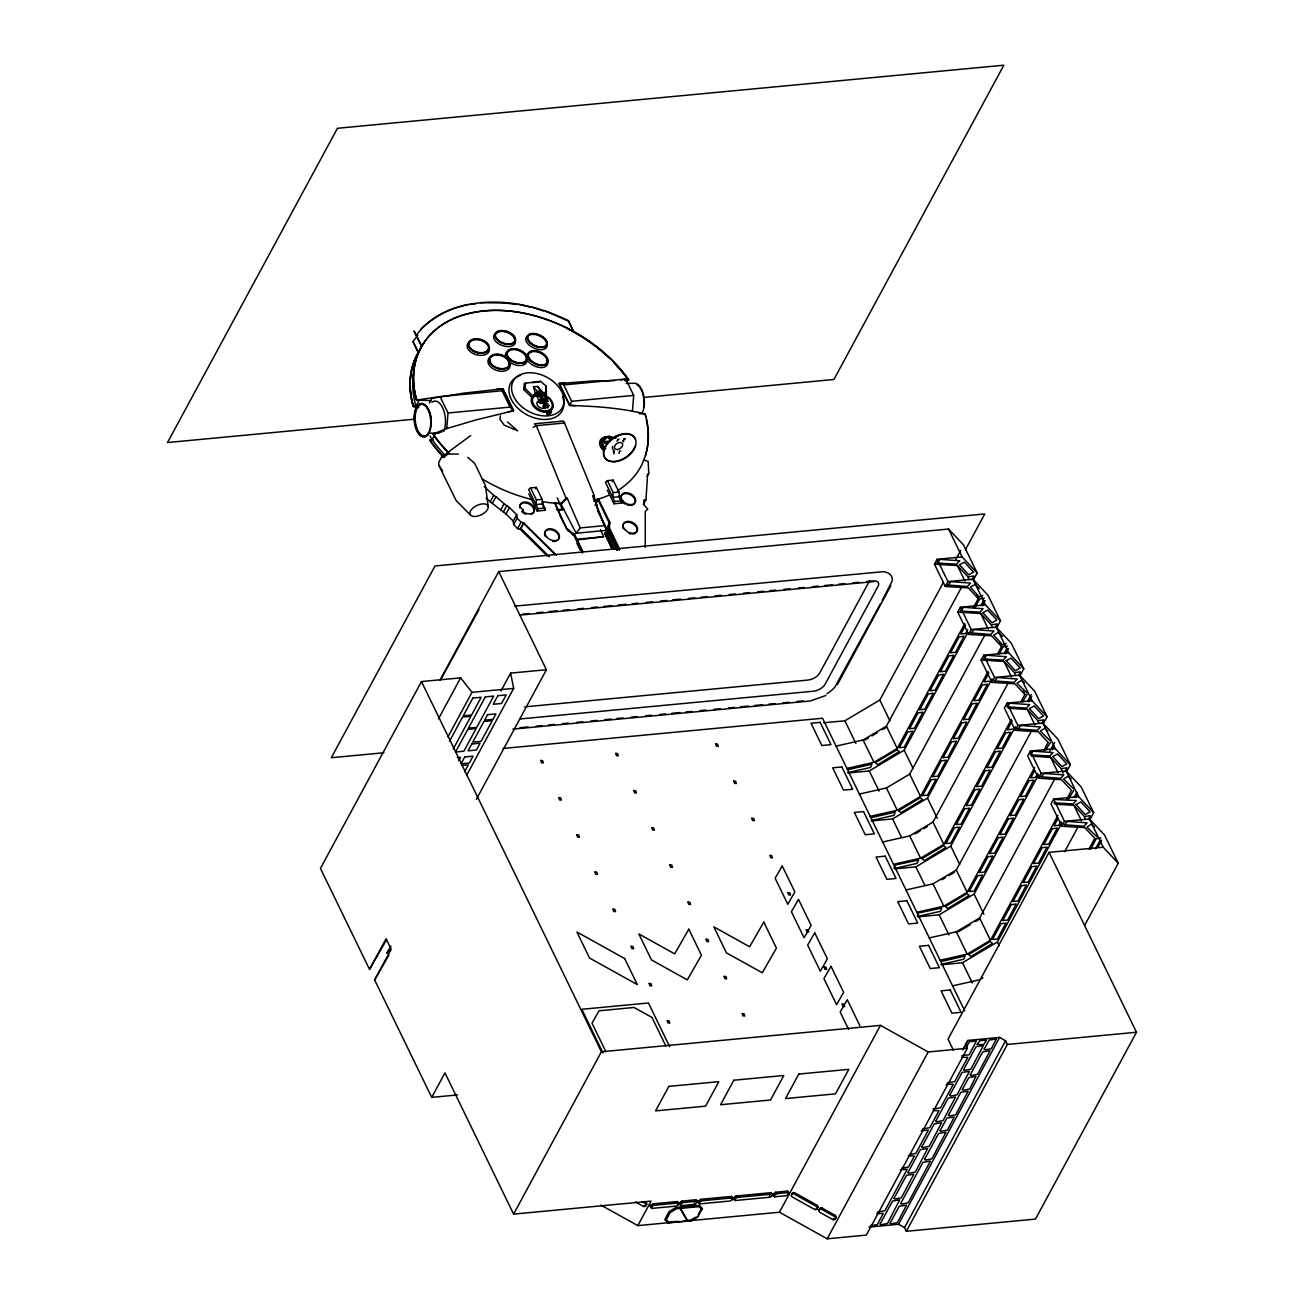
<?xml version="1.0" encoding="UTF-8"?>
<svg xmlns="http://www.w3.org/2000/svg" width="1304" height="1304" viewBox="0 0 1304 1304"><rect width="100%" height="100%" fill="white"/><g stroke="black" fill="none" stroke-linecap="round" stroke-linejoin="round"><path stroke-width="1.5" d="M541.942 393.075L541.861 391.363L537.623 391.754L532.016 397.606L523.735 389.57L524.338 383.409L540.508 381.208L546.246 386.245L546.115 396.269A11.573 8.02 28.4 0 1 551.853 409.44A11.573 8.02 28.4 0 1 536.433 409.114A11.573 8.02 28.4 0 1 533.385 395.992M643.345 504.583L645.953 499.774L647.599 474.607L648.756 473.271L648.169 461.453L643.72 459.921M609.816 522.35L606.344 528.756L605.952 534.363L609.424 527.941L609.816 522.35L598.487 499.057L595.031 505.463M619.335 550.272L608.968 528.788L609.359 523.197L598.031 499.905M448.755 453.303A125.021 86.683 28.4 0 1 435.063 437.362L433.287 433.987L446.734 428.576L448.022 412.993L440.067 396.628L416.775 400.018L418.975 400.54L415.976 406.131L413.335 406.44L418.763 407.679M632.424 411.005L633.711 395.405L625.757 379.04L563.736 384.908L559.09 383.425L569.652 405.479C594.95 406.196 620.492 407.907 645.138 413.938L646.067 416.987A125.021 86.683 28.4 0 1 645.594 455.243L642.302 463.735A125.021 86.683 28.4 0 1 617.477 490.663M523.735 389.57L525.056 388.266L525.61 382.626M537.166 511.038L537.933 508.69L528.642 489.554L530.598 487.908L536.417 499.872L535.944 504.599L542.823 503.947L544.811 508.038L545.202 510.272L537.166 511.038L528.805 493.808M613.972 503.768L614.722 501.421L605.431 482.301L607.387 480.638L613.206 492.619L612.733 497.329L619.612 496.677L621.992 503.002L613.972 503.768L607.273 489.994M500.426 415.797L499.905 419.252L504.175 425.104L517.704 430.858L507.631 422.072M538.78 402.431L540.41 399.643L540.671 402.463L539.514 401.322M613.809 454.004L614.396 451.575L613.255 451.689M618.976 453.515L619.547 451.086L620.704 450.988M893.99 868.203L895.294 865.041L918.538 860.053L917.038 863.378L894.528 868.48M917.299 916.141L918.603 912.979L941.83 908.008L940.51 911.284L917.837 916.435M545.675 403.767L543.898 404.354M545.219 405.788L545.74 406.343M545.17 406.555L546.506 406.098L544.958 406.147M546.474 403.849L548.006 403.881M546.441 405.756L545.528 405.528M548.153 401.404L546.311 400.035L544.746 400.98L547.012 399.79L547.533 401.567M547.827 406.571L548.984 405.772L547.533 406.245M547.99 407.94L547.093 407.712M547.533 406.098L548.951 405.397L547.615 405.658M546.017 396.416A10.628 7.368 28.4 0 1 548.56 410.483C546.49 410.467 548.495 414.444 549.212 412.097L550.109 414.558M446.734 428.576L476.253 419.839L513.483 410.793L510.027 407.125L502.073 390.744L502.936 388.755L496.237 389.456M848.089 769.67L871.92 764.16L870.599 767.437L847.926 772.587M871.398 817.624L895.229 812.115L893.908 815.375L871.235 820.542M941.309 961.472L965.139 955.962L963.819 959.222L940.966 964.406M563.736 384.908L571.69 401.29L569.652 405.479M535.504 488.918L536.319 487.37L530.598 487.908M612.309 481.649L613.124 480.1L607.387 480.638M626.295 380.915L628.626 379.969L626.637 377.003A125.021 86.683 28.4 0 0 568.332 328.69C533.32 311.167 490.385 302.984 453.221 318.681C440.442 324.598 428.69 333.759 421.877 346.277C416.987 338.535 406.897 316.171 421.877 346.277M412.977 341.485L418.421 352.683L412.977 341.485L417.753 335.47M468.299 304.37C450.695 307.94 433.629 315.829 421.208 329.064C429.701 320.36 443.588 311.493 456.824 307.63C493.531 295.894 534.444 304.093 568.609 320.686L573.809 332.292L568.381 321.11L545.496 311.085M420.67 348.755L418.633 352.259M423.914 342.756L424.142 342.349A125.021 86.683 28.4 0 0 415.846 396.954L416.775 400.018L430.76 400.621M480.247 302.642L505.43 303.033L516.743 304.5M429.456 403.034L432.015 398.29L463.311 393.205L502.936 388.755L513.564 410.646L507.256 412.162M443.034 456.71A125.021 86.683 28.4 0 1 431.82 443.344L429.831 440.393L432.162 439.432L435.177 433.873L433.058 434.411M518.862 304.321L530.06 307.173M532.195 307.157L543.377 310.939M568.104 329.113L574.037 331.868M538.356 395.894L534.917 396.22L534.118 394.59L538.862 392.325L540.003 392.211L539.807 393.156L539.302 392.129M534.118 394.59L536.042 393.449L537.802 395.226L545.789 394.232L544.99 392.602L540.215 392.439M534.917 396.22L534.673 393.58M537.688 392.667L535.504 394.46M538.373 392.651L537.525 392.292M544.99 392.602L545.235 395.242L545.789 394.232M543.735 403.376L540.296 403.311L541.665 400.784L546.93 399.888L546.262 402.74M547.158 555.879L520.296 529.31L517.541 528.642L513.678 524.485L513.206 521.046L506.001 513.972L490.19 501.796L493.662 495.39L484.257 486.604M492.521 503.083L495.993 496.677L493.662 495.39M547.387 412.276L546.783 413.547L547.501 414.77L548.136 413.971C548.658 410.858 545.3 413.433 547.224 413.515M547.24 413.498L547.615 412.7L547.729 414.737M547.501 414.77L548.087 413.938M548.495 412.912L548.413 410.548M551.429 411.901L550.141 410.304L551.021 412.667L551.608 411.852M550.728 410.678L551.25 412.651L550.744 410.564M550.174 412.488C548.658 415.031 550.484 409.277 550.239 414.509M500.622 510.157L504.094 503.751L495.993 496.677M503.311 512.064L506.783 505.659M506.001 513.972L509.473 507.566L504.094 503.751M973.306 580.052L977.152 572.929L963.607 545.039L948.546 529.033L498.731 571.608L546.409 669.734L510.597 673.125L513.662 688.382L471.999 692.326L460.622 677.852L421.469 681.568L320.442 868.415L369.521 969.41L386.538 939.728M519.611 507.875L520.068 507.028A7.71 5.346 28.4 0 1 528.055 502.513A7.71 5.346 28.4 0 1 533.972 511.706A7.71 5.346 28.4 0 1 522.92 511.478L523.23 510.043L520.068 507.028M513.206 521.046L516.677 514.64L509.473 507.566M513.678 524.485L517.15 518.079L516.677 514.64M523.23 510.043L521.779 511.624M517.541 528.642L521.013 522.236L517.15 518.079M520.296 529.31L523.752 522.904L521.013 522.236M547.387 555.471L520.524 528.886L523.523 523.328L554.64 554.102M440.035 680.15L498.731 571.608M440.899 679.303L478.927 609.669M438.486 718.781L460.622 677.852M447.957 736.809L471.999 692.326M449.57 741.145L462.594 717.053L470.923 716.271L453.238 748.969M566.898 529.571L554.933 503.181L563.344 522.268M568.316 530.761L572.586 534.379L573.043 533.532L567.354 528.723M581.665 550.239L574.314 534.216L572.586 534.379M458.682 760.819L460.556 757.347L457.231 757.673M500.981 690.924L510.597 673.125M464.615 771.772L468.348 764.861L461.681 765.497M466.506 775.587L513.662 688.382M612.114 549.44L604.681 533.271L606.637 533.091L614.412 549.212M616.988 550.402L606.784 529.391L608.968 528.788M369.521 969.41L386.082 938.782L391.2 949.296L374.623 979.923L431.722 1097.381L457.508 1094.936M388.722 953.957L387.027 953.028L388.69 949.964L390.369 950.893M647.028 476.465L648.756 473.271M476.351 799.319L546.409 669.734M431.722 1097.381L444.974 1072.882L513.613 1214.122L651.071 1201.114L637.819 1225.613L600.932 1205.092M513.613 1214.122L601.388 1051.774L421.469 681.568M869.768 580.459L819.662 673.141A9.666 5.004 -25.9 0 1 808.024 680.052L524.518 706.882M880.363 603.98L834.821 687.143A24.287 12.584 -25.9 0 1 826.997 693.744M882.286 600.427L892.132 581.16A24.287 12.584 -25.9 0 0 883.216 571.674L514.738 606.132M837.298 684.779L890.909 585.61M973.469 607.468L978.293 598.552L968.253 587.876L945.302 586.474L934.463 564.176L937.103 559.269L962.107 556.906L977.152 572.929M823.721 722.775L844.878 720.786L879.809 700.036L943.379 582.448M955.897 559.302L960.722 550.386M945.302 586.474L947.943 581.568L937.103 559.269M965.4 549.783L984.781 513.939L434.998 565.969L331.314 757.722L383.865 752.75M836.076 746.116L863.101 739.987L886.394 726.165L961.667 586.963M971.92 579.758L973.778 575.977L968.79 576.759M997.739 653.646L1001.602 646.507L991.562 635.83L968.611 634.429L957.772 612.13L960.412 607.224L985.4 604.86L1000.461 620.867L996.598 627.99M645.464 1206.314L646.8 1203.918L646.034 1202.304L645.464 1206.314L643.703 1206.526L635.488 1201.946M846.915 768.431L873.941 762.302L897.234 748.463L964.781 623.54M650.337 1206.119L652.733 1203.869L677.314 1201.538L678.781 1203.82L676.385 1206.086L651.804 1208.417L650.337 1206.119L651.804 1208.417M965.579 625.007L960.901 633.988L965.53 633.548L967.764 629.734M974.936 607.745L979.711 598.943L984.259 598.194M651.055 1207.618L653.467 1205.352L678.031 1203.021L678.781 1203.82M980.869 605.545L983.689 600.329M848.122 772.962L869.263 770.957L904.194 750.224L967.764 632.636M982.222 605.92L985.107 600.573M968.611 634.429L971.252 629.522L960.412 607.224M667.795 1222.777L664.795 1219.582L669.099 1211.612L676.075 1207.471L699.4 1205.255L702.416 1208.466L697.77 1216.991L691.479 1220.74L668.838 1222.875L665.757 1219.24L669.8 1211.791L676.091 1208.042L698.732 1205.907L701.813 1209.541L698.732 1205.907M666.116 1219.99L670.158 1212.541L676.45 1208.792L680.069 1208.449L687.534 1221.31M678.064 1202.337L678.129 1205.043M859.385 794.071L886.41 787.942L909.703 774.12L984.96 634.901M679.482 1203.364L681.894 1201.098L696.059 1199.761L697.526 1202.043L695.13 1204.309L680.965 1205.646L679.482 1203.364L680.965 1205.646M680.215 1204.847L682.611 1202.598L696.776 1201.245L697.526 1202.043M995.213 627.713L997.087 623.931L992.099 624.714M1021.048 701.585L1024.895 694.445L1014.871 683.769L991.904 682.383L981.064 660.068L983.721 655.178L1008.709 652.815L1023.77 668.822L1019.907 675.945M696.14 1201.783L696.809 1200.56M698.227 1201.587L700.639 1199.338L731.462 1196.42L732.929 1198.702L730.517 1200.968L699.71 1203.885L698.227 1201.587L699.71 1203.885M698.944 1203.087L701.356 1200.821L732.18 1197.903L732.929 1198.702M870.224 816.369L897.25 810.24L920.542 796.418L988.09 671.478M988.888 672.946L984.161 681.862L989.198 681.161M999.174 653.956L1003.151 646.784L1007.552 646.148M698.227 1214.757L701.454 1208.792M1004.178 653.483L1006.998 648.284M871.414 820.917L892.572 818.912L927.486 798.162L992.034 678.797M1005.514 653.858L1008.416 648.512M991.904 682.383L994.561 677.477L983.721 655.178M882.694 842.025L909.719 835.897L932.996 822.058L1008.269 682.856M733.63 1198.246L736.043 1195.98L771.023 1192.671L772.506 1194.953L770.093 1197.219L735.114 1200.528L733.63 1198.246L735.114 1200.528M734.348 1199.729L736.76 1197.463L771.756 1194.154L772.506 1194.953M1018.522 675.668L1020.298 671.821L1015.49 672.538M1043.216 723.899L1047.063 716.776L1032.018 700.753L1007.03 703.117L1004.373 708.023L1015.213 730.322L1038.163 731.723L1048.204 742.4L1043.379 751.316M893.533 864.324L920.559 858.195L943.835 844.373L1011.382 719.433M1012.197 720.9L1007.454 729.8L1012.507 729.115M1022.483 701.911L1027.112 694.445M1027.487 701.438L1031.236 694.494M894.723 868.855L915.864 866.867L950.795 846.117L1015.343 726.752M1028.823 701.813L1031.708 696.466M1015.213 730.322L1017.87 725.431L1007.03 703.117M771.772 1193.47L771.838 1196.176M773.207 1194.497L775.603 1192.231L787.681 1191.09L789.164 1193.372L786.752 1195.638L774.674 1196.779L773.207 1194.497L774.674 1196.779M773.924 1195.98L776.336 1193.714L788.415 1192.573L789.164 1193.372M906.003 889.964L933.028 883.851L956.305 870.012L1031.578 730.81M788.447 1191.889L788.496 1194.611M1041.831 723.606L1043.689 719.841L1038.701 720.623M637.819 1225.613L779.433 1212.215L880.461 1025.368L928.22 1051.953L967.372 1048.253L965.579 1044.537L967.927 1040.413L999.581 1037.43L1005.563 1040.739L1007.356 1044.455L906.329 1231.302L1035.457 1219.093L1136.485 1032.246L1049.052 852.343L1103.184 847.209L1118.245 863.232L1084.537 925.579M1066.525 771.854L1070.372 764.714L1055.311 748.708L1030.323 751.071L1027.682 755.978L1038.522 778.276L1061.472 779.678L1071.513 790.354L1066.688 799.27M791.3 1195.263L792.636 1192.867L794.397 1192.655L817.249 1205.369L818.032 1206.999L816.695 1209.395L814.935 1209.607L792.082 1196.876L791.3 1195.263L792.636 1192.867M916.842 912.278L943.851 906.15L967.144 892.311L1034.691 767.388M1034.561 770.582L1030.812 777.836L1035.441 777.396L1037.674 773.582M1045.792 749.865L1050.421 742.4M1049.85 751.12L1054.545 742.449M918.032 916.81L939.173 914.805L974.104 894.071L1038.636 774.706M1052.132 749.767L1054.056 746.198M1038.522 778.276L1041.162 773.37L1030.323 751.071M818.814 1210.568L820.134 1208.172L821.895 1207.96L835.408 1215.475L836.19 1217.105L834.853 1219.484L833.093 1219.713L819.58 1212.182L818.814 1210.568L820.134 1208.172M929.296 937.918L956.321 931.789L979.614 917.967L1054.887 778.749M1065.123 771.56L1066.998 767.779L1062.01 768.561M1089.818 819.792L1093.681 812.669L1078.62 796.662L1053.632 799.026L1050.975 803.932L1061.815 826.231L1084.781 827.632L1094.806 838.293L1089.019 849.002M779.433 1212.215L827.192 1238.8L928.22 1051.953M940.135 960.217L967.16 954.104L990.453 940.265L1058 815.342M1057.87 818.537L1054.121 825.791L1058.75 825.351L1060.983 821.536M1068.155 799.548L1073.714 790.354M1074.089 797.331L1076.908 792.131M941.341 964.764L962.482 962.759L997.413 942.01L1061.945 822.661M1075.425 797.706L1077.365 794.152M1061.815 826.231L1064.471 821.324L1053.632 799.026M1049.052 852.343L948.024 1039.19L953.322 1050.095M1064.667 851.691L1078.18 826.703M962.678 1049.867L967.927 1040.413M1088.432 819.515L1090.209 815.668L1085.401 816.402M966.248 1047.194L969.573 1041.684L976.337 1041.048L969.231 1054.757L961.814 1055.669M967.372 1048.253L866.345 1235.1L827.192 1238.8M1090.519 849.23L1096.24 838.7L1100.772 837.95M1095.523 848.757L1100.217 840.086M1097.772 847.437L1101.619 840.314M868.888 1227.08L898.554 1224.277L999.581 1037.43M906.329 1231.302L904.536 1227.586L1005.563 1040.739M543.23 399.904L543.719 399.024L541.193 395.715L543.23 399.904L546.213 399.627L544.176 395.438L541.193 395.715M387.027 953.028L391.004 946.101M374.623 979.923L388.788 955.261M643.703 1206.526L646.8 1203.918M807.323 932.36L806.068 929.752L807.909 929.964L808.806 931.822L807.323 932.36L804.046 937.723L791.414 911.708L798.488 899.369L811.137 925.384L808.187 930.534M843.313 1006.623L840.183 1012.067L848.611 1029.41M844.307 1004.862L847.258 999.728L859.906 1025.743M791.968 1194.04L794.397 1192.655M814.935 1209.607L817.363 1208.221L817.249 1205.369M816.695 1209.395L818.032 1206.999M819.466 1209.33L821.895 1207.96M833.093 1219.713L833.761 1218.539M835.522 1218.262L835.408 1215.475M834.853 1219.484L836.19 1217.105M544.355 394.558L547.631 400.214M937.087 562.676L940.151 559.367L959.728 560.785L956.631 564.208L937.364 563.051M543.116 402.724L541.225 403.229L543.181 402.398M544.518 407.386L543.849 408.152L544.746 408.266M576.14 533.238L580.215 527.924L604.29 525.642L607.093 530.304L576.14 533.238L561.046 504.175L559.905 504.273L566.066 498.291L567.207 498.193L580.215 527.924M416.204 335.503L421.208 329.064M983.786 658.471L986.769 655.276L1006.346 656.694L1003.249 660.117L983.966 658.96M1007.079 706.409L1010.062 703.215L1029.638 704.633L1026.558 708.072L1007.275 706.915M1030.388 754.364L1033.371 751.169L1052.947 752.587L1049.85 756.01L1030.584 754.853M470.679 435.536L441.567 457.085L438.617 462.529L439.041 465.707L456.058 500.426L470.597 515.194M1055.898 799.548L1076.256 800.542L1073.159 803.965L1053.893 802.808M561.046 504.175L567.207 498.193M544.42 408.054L545.512 407.94L544.42 408.054A4.923 3.423 28.4 0 1 537.183 404.892A4.923 3.423 28.4 0 1 540.752 400.735M545.056 408.005L544.534 407.451M608.153 441.078L604.534 443.295L603.328 440.85L608.072 436.351L609.506 436.221L611.038 439.35M604.534 443.295L606.719 441.225L607.794 443.441M614.591 437.753L618.389 435.373M544.436 394.639L545.431 394.541L544.453 395.226M544.11 402.3L545.708 402.317M544.078 403.767L545.463 403.392M543.556 405.332L542.79 406.408L544.306 406.147M546.653 407.37L547.957 407.255M946.085 1084.765L947.079 1084.276M921.243 1130.715L928.399 1130.046L915.897 1153.388L909.328 1154.659M545.789 399.122C547.598 398.421 547.158 403.474 545.691 401.469M441.567 457.085L448.788 453.988L458.356 454.102M539.677 391.461L537.884 391.624L539.579 395.063M982.792 595.488L979.451 597.053L970.339 587.224L975.115 584.388L979.206 588.609M1006.101 643.442L1002.841 645.056L993.648 635.178L998.424 632.342L1002.515 636.564M864.959 740.069L868.464 737.982M871.969 735.912L877.217 732.799M882.449 729.669L886.133 727.518M915.066 833.892L920.314 830.778M923.819 828.692L927.323 826.622M941.879 879.76L945.367 877.69M948.872 875.603L954.12 872.49M958.179 931.871L970.42 924.601M975.669 921.472L979.174 919.401M982.955 977.772L979.63 979.744L952.605 985.873M687.338 1220.348L691.12 1219.99L695.847 1217.186M691.12 1220.577L698.113 1216.42M533.222 427.337L536.335 425.674L564.534 423.001L594.265 495.634L594.983 500.964L593.842 501.062M548.218 410.907L548.919 412.145M825.937 695.472L810.192 700.998L512.912 729.132M1026.933 692.864L1016.957 683.231L1021.57 680.297L1024.536 683.133M1050.242 740.819L1040.266 731.088L1044.879 728.251L1047.829 731.088M1073.551 788.757L1063.559 779.026L1068.188 776.19L1071.138 779.042M1096.843 836.712L1086.868 827.095L1091.481 824.144L1094.447 826.997M900.347 1169.721L907.209 1169.248L884.927 1210.731L877.445 1212.068M544.811 404.468L543.915 404.647M543.572 405.446L544.485 405.674M546.099 405.202L547.191 405.381M876.826 1213.649L883.346 1213.356L877.233 1224.684L870.339 1225.662M625.154 380.849L628.626 379.969L626.637 377.019A125.021 86.471 28.2 0 0 590.598 342.316A125.021 86.683 28.4 0 0 416.253 358.812A125.021 86.471 28.2 0 0 415.846 396.97L416.775 400.018M441.991 431.787L433.287 433.987L435.291 436.938A125.021 86.683 28.4 0 0 448.983 452.879M429.831 440.393L433.303 439.513M599.074 498.91L594.542 500.051L597.216 505.561L596.075 505.675M600.476 529.668L603.622 536.71L577.542 539.905M620.932 380.051L625.757 379.04M961.651 1057.316L967.829 1057.348L954.642 1081.717L947.34 1082.793M908.317 1155.947L914.495 1155.98L908.366 1167.113L901.732 1168.139M470.076 304.5L476.041 303.636M559.008 383.588L592.782 380.947L614.494 380.654M532.13 382.675L539.921 381.925M535.325 393.694L533.466 386.701L537.607 386.44L541.861 391.363M440.067 396.628L502.073 390.744M544.648 394.085L538.682 394.639L537.313 397.166L540.296 403.311M535.471 395.21L536.841 395.079M542.334 396.188L544.176 395.438M543.719 399.024L546.213 399.627M448.022 412.993L510.027 407.125M571.69 401.29L633.711 395.405M414.639 419.154L167.515 442.545L337.443 128.281L1003.852 65.2L833.924 379.48L643.524 397.492M603.328 440.85L604.763 440.703M617.868 439.318L619.009 439.203L616.873 441.176M536.417 499.872L542.138 499.334L542.823 503.947M613.206 492.619L618.944 492.064L619.612 496.677M593.597 499.285L593.108 495.732L594.265 495.634M537.933 508.69L544.811 508.038M614.722 501.421L621.601 500.769M645.953 499.774L643.883 499.97L644.225 505.055L647.795 509.179L645.252 511.412L645.268 547.403M563.295 508.772L562.138 508.886L557.264 497.802M557.949 509.603L563.801 509.049M606.784 529.391L608.74 529.212L618.243 548.902M572.358 534.803L574.086 534.64M604.453 533.695L606.409 533.515M576.547 539.285L603.622 536.71M522.741 614.086L528.821 613.516M536.922 612.75L542.986 612.179M549.066 611.592L557.167 610.826M563.246 610.256L569.31 609.685M577.411 608.919L583.491 608.332M591.592 607.566L597.672 606.996M603.736 606.425L611.837 605.659M617.917 605.089L626.018 604.306M632.098 603.736L638.161 603.165M646.262 602.399L652.342 601.829M660.443 601.062L666.507 600.476M672.587 599.905L680.688 599.139M688.789 598.373L694.869 597.803M700.933 597.216L707.012 596.645M715.114 595.879L721.193 595.309M729.295 594.542L735.358 593.972M743.459 593.206L749.539 592.619M757.64 591.853L763.72 591.282M769.784 590.712L775.864 590.125M783.965 589.359L790.045 588.789M798.146 588.022L804.209 587.452M812.31 586.686L818.39 586.099M824.47 585.529L832.571 584.762M838.635 584.192L844.715 583.621M852.816 582.855L858.896 582.269M866.997 581.502L873.061 580.932A9.666 5.004 -25.9 0 1 878.081 586.262L825.09 684.29A9.666 5.004 -25.9 0 1 813.435 691.202L519.823 718.993M519.595 615.146L874.071 581.6M947.943 581.568L972.947 579.204L987.992 595.227L1000.461 620.867M971.252 629.522L996.24 627.159L1011.301 643.182L1023.77 668.822M994.561 677.477L1019.549 675.113L1034.61 691.12L1047.063 716.776M520.019 727.697L528.12 726.931M536.205 726.165L542.268 725.594M548.348 725.008L554.412 724.437M562.497 723.671L568.577 723.101M576.661 722.334L582.725 721.764M590.826 720.998L596.89 720.411M604.974 719.645L611.054 719.074M617.118 718.504L623.182 717.933M631.283 717.167L637.346 716.581M645.447 715.831L651.511 715.244M659.596 714.478L665.676 713.907M671.739 713.337L679.824 712.571M685.904 712L691.968 711.413M700.052 710.647L706.132 710.077M714.217 709.311L720.281 708.74M728.382 707.974L734.445 707.404M740.509 706.817L748.61 706.051M754.674 705.48L762.775 704.714M768.838 704.144L774.902 703.573M783.003 702.807L789.067 702.237M797.151 701.471L803.231 700.884M502.888 748.496L822.531 718.243L964.732 1010.828M1017.87 725.431L1042.858 723.068L1057.903 739.075L1070.372 764.714M1041.162 773.37L1066.15 771.006L1081.212 787.029L1093.681 812.669M1064.471 821.324L1089.459 818.961L1104.521 834.967L1118.245 863.232M601.388 1051.774L880.461 1025.368M1007.356 1044.455L1136.485 1032.246M947.421 1084.211L953.257 1084.309L940.575 1107.813L932.996 1108.97M933.175 1110.552L939.01 1110.649L929.801 1127.667L922.678 1128.873M680.069 1208.449L699.091 1206.64M665.757 1219.24L668.479 1222.141L677.917 1221.245M564.844 382.968L559.09 383.425L569.734 405.316L575.863 405.658M624.991 380.214L628.626 379.969M539.253 402.121L539.025 400.605L539.628 401.192M428.934 433.254L439.057 432.912M626.197 383.425L634.119 383.294A16.87 8.443 84.6 0 1 643.279 393.922A16.87 8.443 84.6 0 1 642.138 413.075M547.37 412.26L546.441 412.732L547.908 413.987M550.174 412.488L548.984 412.537M639.156 413.678L645.138 413.938L645.839 417.41M413.319 406.424L412.39 403.36A125.021 86.683 28.4 0 1 418.714 351.819A125.021 86.683 28.4 0 0 412.814 365.234A125.021 86.471 28.2 0 0 412.39 403.392L413.335 406.44L417.313 406.587M554.265 503.148L559.465 503.377M934.463 564.176L957.413 565.577L967.454 576.254L969.116 579.677M962.58 611.12L979.94 612.163L983.037 608.74L963.623 607.305L960.445 610.924M957.772 612.13L980.722 613.516L990.763 624.192L992.425 627.631M981.064 660.068L1004.031 661.47L1014.056 672.147L1015.734 675.586M1008.204 708.251L1027.324 709.425L1037.365 720.101L1039.027 723.524M1031.497 756.206L1050.633 757.379L1060.674 768.04L1063.168 773.191M1054.806 804.16L1073.942 805.318L1083.966 815.994L1085.645 819.434M537.607 386.44L540.019 390.385M533.466 386.701L537.623 391.754M540.231 394.949L538.682 394.639L541.665 400.784M615.602 438.209L610.484 436.71A3.195 1.597 84.6 0 0 609.734 437.525M614.461 438.307L609.343 436.807A3.195 1.597 84.6 0 0 608.593 437.622M544.616 393.841L546.425 394.737L546.246 386.245M898.554 1224.277L904.536 1227.586M793.728 1193.812L816.597 1206.542M821.243 1209.118L834.739 1216.648M642.073 1201.636L645.366 1203.462M467.712 457.378L474.33 462.936L476.025 466.131M486.164 498.03L490.19 501.796M523.752 522.904L556.286 555.08M521.095 528.837L549.375 556.808M525.056 388.266L532.782 396.025M442.626 470.891L439.041 465.707M541.193 394.672L539.465 391.233M628.398 380.393L626.409 377.443A125.021 86.471 28.2 0 0 613.923 362.822M432.162 439.432L434.085 442.284A122.348 84.841 28.4 0 0 445.675 456.009M430.059 439.97L432.048 442.92A125.021 86.683 28.4 0 0 444.501 457.59M564.534 423.001L563.361 421.062L534.363 423.8L536.335 425.674L566.066 498.291M680.492 1208.4L687.958 1221.261M559.823 515.178L568.088 530.907M502.855 388.902L513.483 410.793M948.546 529.033L962.107 556.906M972.947 579.204L985.4 604.86M996.24 627.159L1008.709 652.815M1019.549 675.113L1032.018 700.753M1042.858 723.068L1055.311 748.708M1066.15 771.006L1078.62 796.662M1089.459 818.961L1103.184 847.209M976.631 595.113L978.293 598.552M999.923 643.068L1001.602 646.507M1023.232 691.022L1024.895 694.445M957.413 565.577L964.927 581.013M980.722 613.516L988.22 628.968M1004.031 661.47L1011.529 676.906M1027.324 709.425L1034.838 724.861M1050.633 757.379L1058.131 772.816M1073.942 805.318L1081.44 820.77M879.809 700.036L889.964 720.949M904.194 750.224L913.093 768.529M927.486 798.162L937.283 818.325M950.795 846.117L959.695 864.438M974.104 894.071L983.901 914.218M997.413 942.01L999.19 945.677M886.394 726.165L897.234 748.463M909.703 774.12L920.542 796.418M932.996 822.058L943.835 844.373M956.305 870.012L967.144 892.311M979.614 917.967L990.453 940.265M863.101 739.987L873.941 762.302M886.41 787.942L897.25 810.24M909.719 835.897L920.559 858.195M933.028 883.851L943.851 906.15M956.321 931.789L967.16 954.104M844.878 720.786L855.88 743.427M869.263 770.957L879.059 791.104M892.572 818.912L901.471 837.233M915.864 866.867L924.78 885.171M939.173 914.805L948.97 934.968M962.482 962.759L972.279 982.906M608.072 436.351L610.353 441.062M613.124 480.1L618.944 492.064M618.65 496.123L621.992 503.002M543.621 392.732L546.93 399.888M542.187 392.667L543.181 394.721M607.012 528.984L617.216 549.978M597.639 510.842L606.344 528.756M538.356 391.33L542.806 400.279M536.808 393.189L537.802 395.226M604.681 533.271L612.342 549.017M539.269 400.1L540.981 403.637M574.314 534.216L582.725 551.543M573.043 533.532L582.546 553.075M576.906 543.263L580.361 550.369M536.319 487.37L542.138 499.334M541.845 503.393L545.202 510.272M476.531 467.158L485.479 485.577L488.136 506.327A9.91 5.134 -25.9 0 1 475.65 516.449A9.91 5.134 -25.9 0 1 473.336 507.729A9.91 5.134 -25.9 0 1 488.136 506.327M430.059 435.862L431.82 439.497M787.681 1191.09L788.415 1192.573M775.603 1192.231L776.336 1193.714M773.859 1193.274L774.592 1194.757M771.023 1192.671L771.756 1194.154M769.376 1195.735L770.093 1197.219M669.637 1046.607L648.447 1002.988L581.796 1009.296L603.002 1052.915M665.839 1045.987L651.967 1017.43L634.054 1007.47L599.074 1010.779L592 1023.118L605.871 1051.66M736.043 1195.98L736.76 1197.463M734.299 1197.023L735.016 1198.506M731.462 1196.42L732.18 1197.903M731.544 1198.441L732.277 1199.924M700.639 1199.338L701.356 1200.821M698.895 1200.365L699.612 1201.848M696.059 1199.761L696.776 1201.245M694.396 1202.826L695.13 1204.309M681.894 1201.098L682.611 1202.598M680.15 1202.141L680.867 1203.625M677.314 1201.538L678.031 1203.021M652.733 1203.869L653.467 1205.352M650.989 1204.896L651.723 1206.379M609.424 527.941L619.791 549.44M607.273 535.308L614.184 549.636M607.68 537.933L612.864 548.674M596.857 507.435L607.093 530.304M593.108 495.732L604.29 525.642M548.723 412.895L548.153 410.858M416.546 400.442L415.617 397.394A125.021 86.471 28.2 0 1 416.041 359.236M415.976 406.131L415.079 403.18A122.348 84.63 28.2 0 1 413.498 374.655M413.547 406.017L412.618 402.969A125.021 86.471 28.2 0 1 413.042 364.81M608.707 495.276A125.021 86.683 28.4 0 1 593.972 500.345M562.252 503.621A125.021 86.683 28.4 0 1 542.105 501.584M533.336 499.823A125.021 86.683 28.4 0 1 482.154 478.894M416.106 359.089A125.021 86.683 28.4 0 1 421.974 345.804M573.059 331.738A125.021 86.683 28.4 0 1 590.419 342.626A125.021 86.471 28.2 0 1 608.821 357.785M646.295 419.432A125.021 86.683 28.4 0 1 645.366 455.666M562.709 510.076A125.021 86.683 28.4 0 1 556.792 509.945M413.091 364.68A125.021 86.683 28.4 0 1 420.915 348.315M545.137 536.172A7.71 5.346 28.4 0 1 552.619 530.092A7.71 5.346 28.4 0 1 557.607 540.361M556.286 541.111A7.71 5.346 28.4 0 1 552.847 541.437M519.579 506.376A7.71 5.346 28.4 0 1 530.288 504.697A7.71 5.346 28.4 0 1 531.282 514.379M525.952 514.249A7.71 5.346 28.4 0 1 522.464 512.309M620.802 498.568A7.71 5.346 28.4 0 1 626.279 493.548A7.71 5.346 28.4 0 1 634.836 499.383A7.71 5.346 28.4 0 1 630.843 505.43M629.033 505.381A7.71 5.346 28.4 0 1 627.142 504.941M625.301 504.126A7.71 5.346 28.4 0 1 621.323 500.117M623.263 528.772A7.71 5.346 28.4 0 1 627.028 522.219A7.71 5.346 28.4 0 1 636.564 527.517A7.71 5.346 28.4 0 1 632.799 534.086M630.989 534.037A7.71 5.346 28.4 0 1 629.098 533.597M546.246 396.008A11.296 7.84 28.4 0 1 551.396 409.407A11.296 7.84 28.4 0 1 535.308 407.321A11.296 7.84 28.4 0 1 535.748 394.656M546.327 410.988A10.628 7.368 28.4 0 1 534.526 405.756A10.628 7.368 28.4 0 1 534.33 396.155M614.005 450.467A6.65 4.271 -34.4 0 1 612.668 446.31M622.774 441.062A6.65 4.271 -34.4 0 1 623.687 441.763M635.064 446.033A17.946 11.524 -34.4 0 1 609.832 460.997A17.946 11.524 -34.4 0 1 610.777 439.741A17.946 11.524 -34.4 0 1 635.358 439.318M615.325 437.296A2.592 1.304 84.6 0 1 616.319 437.182M615.814 437.639A3.195 1.597 84.6 0 1 616.205 436.628M614.771 437.362A3.195 1.597 84.6 0 1 615.651 436.221M610.533 440.133A1.972 0.978 84.6 0 1 611.201 439.839M603.866 450.793A11.312 7.84 28.4 0 1 600.313 440.149A11.312 7.84 28.4 0 1 611.413 437.655M605.822 448.478A9.03 6.259 28.4 0 1 602.66 440.736A9.03 6.259 28.4 0 1 609.636 437.476M604.437 450.32A10.302 7.139 28.4 0 1 604.176 438.209M605.3 448.918A9.959 6.911 28.4 0 1 602.171 439.529A9.959 6.911 28.4 0 1 611.951 437.329M604.013 447.305A9.03 6.259 28.4 0 1 605.382 438.291M547.077 345.185A11.377 6.259 24.1 0 1 532.733 347.5A11.377 6.259 24.1 0 1 528.511 335.503M539.889 347.532A10.236 5.64 24.1 0 1 527.468 337.377A10.236 5.64 24.1 0 1 542.171 337.443A10.236 5.64 24.1 0 1 542.171 347.549M488.723 346.897A11.377 7.188 15.1 0 1 476.449 354.769A11.377 7.188 15.1 0 1 469.701 341.795M482.154 353.221A10.236 6.455 15.1 0 1 468.658 344.403A10.236 6.455 15.1 0 1 483.588 341.534A10.236 6.455 15.1 0 1 484.469 352.781M509.359 362.708A11.377 7.4 18.5 0 1 497.068 370.564A11.377 7.4 18.5 0 1 490.516 356.954M505.104 368.804A10.236 6.65 18.5 0 1 489.636 361.518A10.236 6.65 18.5 0 1 501.975 355.976A10.236 6.65 18.5 0 1 507.012 367.94M526.017 356.905A11.377 6.993 21.4 0 1 522.203 365.299A11.377 6.993 21.4 0 1 507.973 360.719M505.512 356.742A11.377 6.993 21.4 0 1 509.082 350.678M518.568 363.408A10.236 6.292 21.4 0 1 507.044 353.27A10.236 6.292 21.4 0 1 521.486 351.901A10.236 6.292 21.4 0 1 523.132 362.968M514.363 338.388A11.377 6.618 19 0 1 510.304 346.424A11.377 6.618 19 0 1 495.748 341.485A11.377 6.618 19 0 1 497.264 332.601M496.205 338.795A10.236 5.949 19 0 1 504.746 331.738A10.236 5.949 19 0 1 514.069 342.398A10.236 5.949 19 0 1 497.655 340.442M547.354 360.686A11.377 6.732 25.2 0 1 540.997 367.581A11.377 6.732 25.2 0 1 527.533 360.263A11.377 6.732 25.2 0 1 531.543 352.096M636.759 384.582A16.072 8.036 84.6 0 1 643.557 407.239M429.326 432.569A16.072 8.036 84.6 0 1 417.41 429.505A16.072 8.036 84.6 0 1 418.144 406.538A16.072 8.036 84.6 0 1 429.961 412.814M430.418 414.33A16.072 8.036 84.6 0 1 431.086 417.573M431.901 402.317A17.946 8.981 84.6 0 1 443.213 409.097A17.946 8.981 84.6 0 1 443.702 431.51M562.66 396.84A29.258 20.293 28.4 0 1 547.37 419.366A29.258 20.293 28.4 0 1 512.488 401.583A29.258 20.293 28.4 0 1 520.492 375.34M947.926 584.991L967.47 586.523L970.567 583.084L950.991 581.665L947.926 584.991M971.236 632.929L990.779 634.461L993.876 631.038L974.3 629.62L971.317 632.815M994.544 680.884L1014.088 682.416L1017.185 678.993L997.609 677.575L994.544 680.884M1017.854 728.838L1037.397 730.37L1040.478 726.947L1021.065 725.513L1017.919 728.708M1041.146 776.793L1060.69 778.325L1063.787 774.886L1044.211 773.468L1041.228 776.662M1064.455 824.731L1083.999 826.263L1087.096 822.84L1067.52 821.422L1064.455 824.731M535.308 395.699L536.498 395.487L535.308 395.699M542.285 401.045L544.176 400.54L542.285 401.045M875.44 762.71L877.755 764.714L899.271 751.511L896.956 749.816L875.522 762.596M959.548 564.811L968.693 574.803L973.55 572.114L964.406 562.122L959.548 564.811M899.304 747.632L904.21 747.273L912.653 731.169L907.845 731.886L899.304 747.632M909.556 728.643L914.463 728.284L922.906 712.18L918.081 712.897L909.556 728.643M919.809 709.653L924.715 709.294L933.24 693.239L928.334 693.907L919.809 709.653M930.094 690.647L935.001 690.305L943.525 674.249L938.538 675.032L930.094 690.647M940.363 671.658L945.27 671.316L953.794 655.26L948.888 655.928L940.363 671.658M950.6 652.668L955.522 652.326L963.949 636.205L959.141 636.939L950.6 652.668M898.749 810.664L901.064 812.669L922.629 799.548L920.265 797.771L898.749 810.664M982.857 612.766L992.002 622.758L996.859 620.068L987.715 610.076L982.939 612.635M922.613 795.57L927.519 795.228L936.044 779.173L931.137 779.841L922.613 795.57M932.849 776.581L937.772 776.239L946.296 760.183L941.39 760.851L932.849 776.581M943.102 757.591L948.024 757.249L956.451 741.128L951.643 741.862L943.102 757.591M953.387 738.602L958.31 738.26L966.737 722.139L961.928 722.856L953.387 738.602M963.656 719.612L968.579 719.27L977.104 703.215L972.197 703.867L963.656 719.612M973.909 700.623L978.831 700.281L987.356 684.225L982.352 685.007L973.909 700.623M922.058 858.619L924.373 860.624L945.889 847.421L943.574 845.709L922.058 858.619M1006.166 660.704L1015.311 670.712L1020.168 668.023L1011.105 658.08L1006.166 660.704M945.922 843.525L950.828 843.166L959.353 827.127L954.446 827.779L945.922 843.525M956.158 824.535L961.064 824.193L969.589 808.138L964.699 808.79L956.158 824.535M966.411 805.546L971.317 805.204L979.842 789.148L974.936 789.8L966.411 805.546M976.696 786.556L981.602 786.198L990.046 770.093L985.221 770.811L976.696 786.556M986.965 767.567L991.871 767.208L1000.315 751.104L995.49 751.821L986.965 767.567M997.218 748.577L1002.124 748.219L1010.649 732.18L1005.743 732.832L997.218 748.577M945.351 906.557L947.682 908.578L969.182 895.375L966.883 893.664L945.449 906.443M1029.459 708.659L1038.603 718.651L1043.461 715.961L1034.316 705.969L1029.541 708.545M969.214 891.48L974.137 891.121L982.564 875.017L977.658 875.848L969.214 891.48M979.467 872.49L984.373 872.131L992.817 856.027L987.992 856.744L979.467 872.49M989.72 853.501L994.626 853.142L1003.151 837.103L998.245 837.755L989.72 853.501M1000.005 834.511L1004.911 834.152L1013.436 818.097L1008.448 818.879L1000.005 834.511M1010.274 815.522L1015.18 815.163L1023.705 799.107L1018.799 799.776L1010.274 815.522M1020.527 796.532L1025.433 796.173L1033.86 780.069L1029.052 780.786L1020.527 796.532M968.66 954.512L970.975 956.517L992.54 943.411L990.176 941.618L968.66 954.512M880.135 1223.983L880.901 1224.782L887.47 1223.511L899.695 1199.859L892.572 1201.065L880.135 1223.983M1052.768 756.613L1061.912 766.605L1066.77 763.916L1057.625 753.924L1052.85 756.499M894.055 1198.246L894.805 1199.044L901.374 1197.789L913.794 1174.252L906.476 1175.344L894.055 1198.246M992.523 939.434L997.43 939.076L1005.954 923.02L1001.048 923.688L992.523 939.434M907.959 1172.524L908.725 1173.323L915.294 1172.051L927.698 1148.531L920.396 1149.606L907.959 1172.524M890.143 1223.038L890.893 1223.837L897.462 1222.565L906.557 1205.173L899.255 1206.249L890.143 1223.038M1002.76 920.445L1007.682 920.086L1016.109 903.982L1011.301 904.699L1002.76 920.445M900.738 1203.429L901.488 1204.228L908.236 1202.712L930.42 1161.065L922.922 1162.386L900.738 1203.429M921.879 1146.786L922.629 1147.585L929.198 1146.314L941.618 1122.793L934.3 1123.885L921.879 1146.786M1013.012 901.455L1017.935 901.097L1026.362 884.992L1021.554 885.709L1013.012 901.455M1023.298 882.449L1028.22 882.107L1036.745 866.052L1031.839 866.72L1023.298 882.449M935.783 1121.065L936.549 1121.864L943.118 1120.592L955.522 1097.071L948.22 1098.147L935.783 1121.065M924.585 1159.321L925.335 1160.12L931.92 1158.849L945.987 1132.263L938.668 1133.355L924.585 1159.321M1033.567 863.46L1038.489 863.118L1047.014 847.062L1042.108 847.714L1033.567 863.46M949.703 1095.327L950.453 1096.126L957.022 1094.855L969.442 1071.334L962.124 1072.426L949.703 1095.327M1043.819 844.47L1048.742 844.128L1057.267 828.073L1052.361 828.725L1043.819 844.47M940.151 1130.535L940.901 1131.334L947.486 1130.063L954.267 1116.957L946.948 1118.033L940.151 1130.535M963.607 1069.606L964.373 1070.405L970.942 1069.133L983.346 1045.612L976.044 1046.688L963.607 1069.606M948.432 1115.213L949.182 1116.012L955.767 1114.741L968.171 1091.22L960.869 1092.296L948.432 1115.213M977.201 1044.488L983.64 1044.634L986.427 1040.266L979.907 1040.559L977.201 1044.488M962.352 1089.476L963.102 1090.291L969.671 1089.019L975.946 1076.403L968.807 1077.593L962.352 1089.476M970.29 1074.773L971.056 1075.588L977.625 1074.317L990.029 1050.796L982.727 1051.872L970.29 1074.773M984.21 1049.052L984.96 1049.85L991.284 1048.807L996.321 1039.141L989.263 1040.005L984.21 1049.052M1076.077 804.568L1085.221 814.56L1090.079 811.87L1080.934 801.878L1076.077 804.568M624.176 438.714L623.182 440.573L625.317 438.617L624.176 438.714M472.863 698.064L463.246 715.831L471.575 715.032L481.192 697.265L472.863 698.064M467.794 729.343L455.536 752.017L463.882 751.218L476.123 728.561L467.794 729.343M485.349 696.874L468.462 728.121L476.791 727.339L493.678 696.091L485.349 696.874M464.729 756.956L461.013 763.818L469.342 763.036L473.059 756.173L464.729 756.956M471.755 743.965L468.038 750.827L476.367 750.044L480.084 743.182L471.755 743.965M483.931 721.422L472.749 742.139L481.078 741.34L492.26 720.639L483.931 721.422M487.582 714.69L484.599 720.199L492.928 719.417L495.911 713.891L487.582 714.69M497.851 695.7L493.205 704.274L501.535 703.492L506.18 694.902L497.851 695.7M668.838 1086.379L655.586 1110.878L705.578 1106.151L718.814 1081.652L668.838 1086.379M733.81 1080.234L720.558 1104.732L770.55 1100.005L783.802 1075.49L733.81 1080.234M798.798 1074.072L785.546 1098.587L835.522 1093.844L848.774 1069.345L798.798 1074.072M540.801 760.46L541.47 762.726L543.312 762.938L542.643 760.672L540.801 760.46M558.862 797.624L559.53 799.906L561.388 800.118L560.72 797.852L558.862 797.624M615.781 753.37L616.45 755.635L618.292 755.847L617.623 753.582L615.781 753.37M576.938 834.804L577.607 837.07L579.449 837.282L578.78 835.016L576.938 834.804M633.842 790.534L634.51 792.799L636.352 793.011L635.684 790.746L633.842 790.534M594.999 871.969L595.667 874.234L597.509 874.462L596.841 872.18L594.999 871.969M651.902 827.698L652.571 829.98L654.412 830.192L653.744 827.926L651.902 827.698M613.059 909.149L613.728 911.414L615.586 911.626L614.917 909.361L613.059 909.149M715.733 743.899L716.401 746.165L718.243 746.393L717.591 744.111L715.733 743.899M669.963 864.878L670.631 867.144L672.489 867.356L671.821 865.09L669.963 864.878M631.136 946.313L631.804 948.578L633.646 948.79L632.978 946.525L631.136 946.313M733.81 781.08L734.462 783.345L736.32 783.557L735.652 781.292L733.81 781.08M688.039 902.042L688.708 904.324L690.549 904.536L689.881 902.254L688.039 902.042M649.196 983.477L649.865 985.759L651.707 985.971L651.038 983.705L649.196 983.477M751.87 818.244L752.538 820.509L754.38 820.721L753.712 818.456L751.87 818.244M688.805 929.198L674.657 953.86L638.83 933.925L651.478 959.94L687.306 979.874L701.454 955.213L688.805 929.198M706.1 939.222L706.768 941.488L708.61 941.7L707.942 939.434L706.1 939.222M667.257 1020.657L667.925 1022.923L669.767 1023.135L669.099 1020.869L667.257 1020.657M769.93 855.408L770.599 857.69L772.441 857.902L771.772 855.636L769.93 855.408M782.221 865.921L775.146 878.244L787.795 904.275L794.869 891.936L782.221 865.921M724.16 976.386L724.828 978.652L726.687 978.864L726.018 976.598L724.16 976.386M763.785 922.091L749.637 946.769L713.793 926.818L726.442 952.849L762.269 972.784L776.434 948.106L763.785 922.091M787.991 892.588L788.659 894.854L790.517 895.066L789.849 892.8L787.991 892.588M742.237 1013.567L742.905 1015.832L744.747 1016.044L744.079 1013.779L742.237 1013.567M814.739 932.816L807.665 945.155L820.314 971.17L827.388 958.847L814.739 932.816M824.128 966.932L824.796 969.198L826.638 969.41L825.97 967.144L824.128 966.932M831.007 966.28L823.932 978.603L836.565 1004.634L843.639 992.295L831.007 966.28M842.188 1004.096L842.857 1006.362L844.715 1006.574L844.047 1004.308L842.188 1004.096M820.167 722.351L811.006 723.215L821.846 745.529L831.007 744.649L820.167 722.351M841.846 766.964L832.685 767.828L843.525 790.126L852.686 789.262L841.846 766.964M863.525 811.561L854.364 812.425L865.204 834.739L874.365 833.859L863.525 811.561M885.204 856.174L876.043 857.038L886.883 879.336L896.044 878.472L885.204 856.174M906.883 900.771L897.722 901.634L908.562 923.949L917.723 923.069L906.883 900.771M928.562 945.384L919.401 946.248L930.241 968.546L939.402 967.682L928.562 945.384M950.241 989.981L941.081 990.844L951.92 1013.159L961.081 1012.279L950.241 989.981M624.681 958.587L576.906 932.001L589.555 958.032L637.33 984.601L624.681 958.587M622.741 500.801A7.71 5.346 28.4 0 0 635.162 502.399A7.71 5.346 28.4 0 0 627.354 492.765A7.71 5.346 28.4 0 0 622.741 500.801M624.697 529.44A7.71 5.346 28.4 0 0 637.118 531.054A7.71 5.346 28.4 0 0 629.31 521.404A7.71 5.346 28.4 0 0 624.697 529.44M546.572 536.841A7.71 5.346 28.4 0 0 558.976 538.454A7.71 5.346 28.4 0 0 551.184 528.805A7.71 5.346 28.4 0 0 546.572 536.841M516.417 401.029A27.922 19.364 28.4 0 0 561.665 408.771A27.922 19.364 28.4 0 0 535.308 373.205A27.922 19.364 28.4 0 0 516.417 401.029M615.129 461.746A17.946 11.524 -34.4 0 0 635.651 439.741A17.946 11.524 -34.4 0 0 608.838 442.284A17.946 11.524 -34.4 0 0 615.129 461.746M617.33 449.521A4.58 2.934 -34.4 0 0 622.578 443.898A4.58 2.934 -34.4 0 0 615.732 444.55A4.58 2.934 -34.4 0 0 617.33 449.521M528.739 341.273A10.742 5.917 24.1 0 0 546.213 345.935A10.742 5.917 24.1 0 0 536.824 333.987A10.742 5.917 24.1 0 0 528.739 341.273M529.147 341.224A10.236 5.64 24.1 0 0 545.789 345.674A10.236 5.64 24.1 0 0 536.841 334.28A10.236 5.64 24.1 0 0 529.147 341.224M470.239 348.592A10.742 6.781 15.1 0 0 488.381 350.32A10.742 6.781 15.1 0 0 477.802 338.877A10.742 6.781 15.1 0 0 470.239 348.592M470.646 348.461A10.236 6.455 15.1 0 0 487.924 350.108A10.236 6.455 15.1 0 0 477.851 339.219A10.236 6.455 15.1 0 0 470.646 348.461M491.054 364.142A10.742 6.993 18.5 0 0 509.033 366.375A10.742 6.993 18.5 0 0 498.666 354.248A10.742 6.993 18.5 0 0 491.054 364.142M491.461 364.028A10.236 6.65 18.5 0 0 508.593 366.147A10.236 6.65 18.5 0 0 498.715 354.59A10.236 6.65 18.5 0 0 491.461 364.028M509.163 358.698A10.742 6.601 21.4 0 0 526.653 360.474A10.742 6.601 21.4 0 0 514.998 348.755A10.742 6.601 21.4 0 0 509.163 358.698M509.522 358.567A10.236 6.292 21.4 0 0 526.197 360.263A10.236 6.292 21.4 0 0 515.08 349.097A10.236 6.292 21.4 0 0 509.522 358.567M497.476 339.985A10.742 6.243 19 0 0 515.047 341.567A10.742 6.243 19 0 0 503.132 330.58A10.742 6.243 19 0 0 497.476 339.985M497.851 339.871A10.236 5.949 19 0 0 514.591 341.371A10.236 5.949 19 0 0 503.23 330.89A10.236 5.949 19 0 0 497.851 339.871M529.359 359.04A10.742 6.357 25.2 0 0 546.816 363.702A10.742 6.357 25.2 0 0 537.721 351.118A10.742 6.357 25.2 0 0 529.359 359.04M529.505 359.545A10.236 6.047 25.2 0 0 546.148 363.995A10.236 6.047 25.2 0 0 537.476 351.998A10.236 6.047 25.2 0 0 529.505 359.545M529.766 358.991A10.236 6.047 25.2 0 0 546.409 363.441A10.236 6.047 25.2 0 0 537.737 351.444A10.236 6.047 25.2 0 0 529.766 358.991M416.074 409.048A16.072 8.036 84.6 0 0 421.697 435.781A16.072 8.036 84.6 0 0 430.108 415.992A16.072 8.036 84.6 0 0 416.074 409.048M415.748 408.478A16.87 8.443 84.6 0 0 421.665 436.547A16.87 8.443 84.6 0 0 430.483 415.78A16.87 8.443 84.6 0 0 415.748 408.478"/></g></svg>
